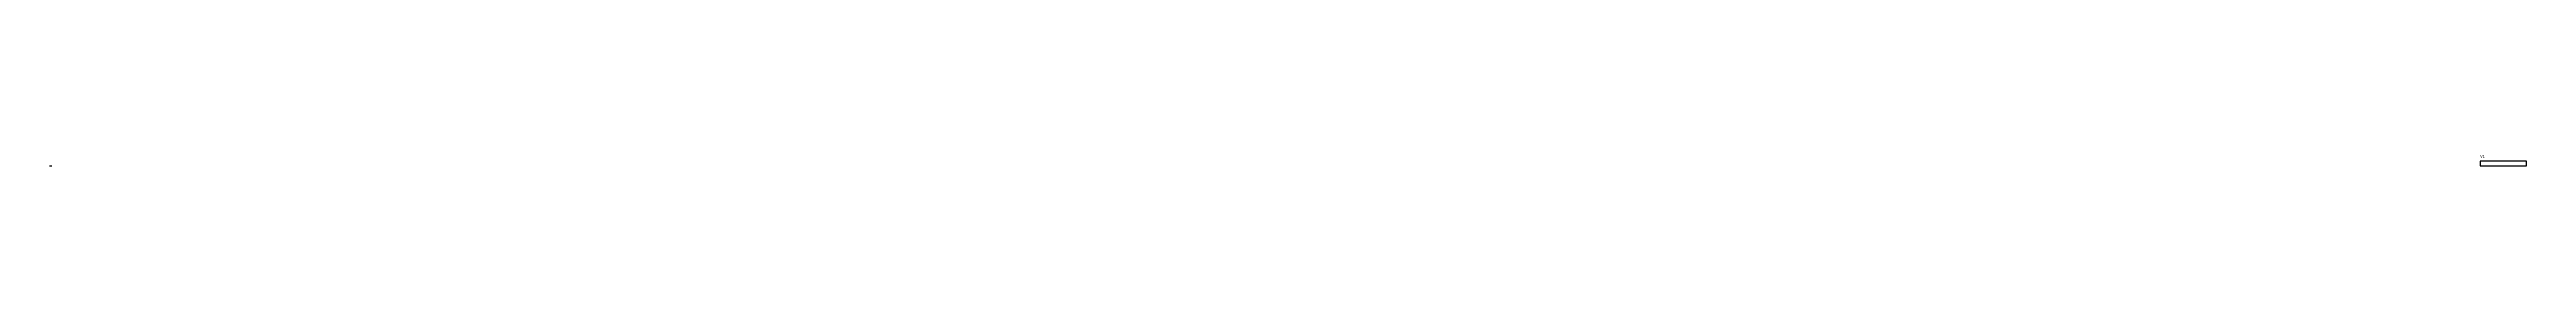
# Model space of a CAD drawing. Header units: metres. Extents: x -9500 to 1200, y 0 to 47.
import ezdxf

# ---------------------------------------------------------------- set-up
doc = ezdxf.new("R2010")
doc.units = ezdxf.units.M

msp = doc.modelspace()

# ---------------------------------------------------------------- linework, layer by layer
at = {"layer": 'Escoras'}
msp.add_line((-9500, 0), (-9490, 0), dxfattribs=at)
at = {"layer": 'Paineis'}
msp.add_lwpolyline([(1000, 0), (1200, 0), (1200, 20), (1000, 20)], close=True, dxfattribs=at)

# ---------------------------------------------------------------- texts
at = {"layer": 'NOMENCLATURA'}
msp.add_text('V1', height=12, dxfattribs=at).set_placement((1000, 35))

doc.saveas('drawing.dxf')
